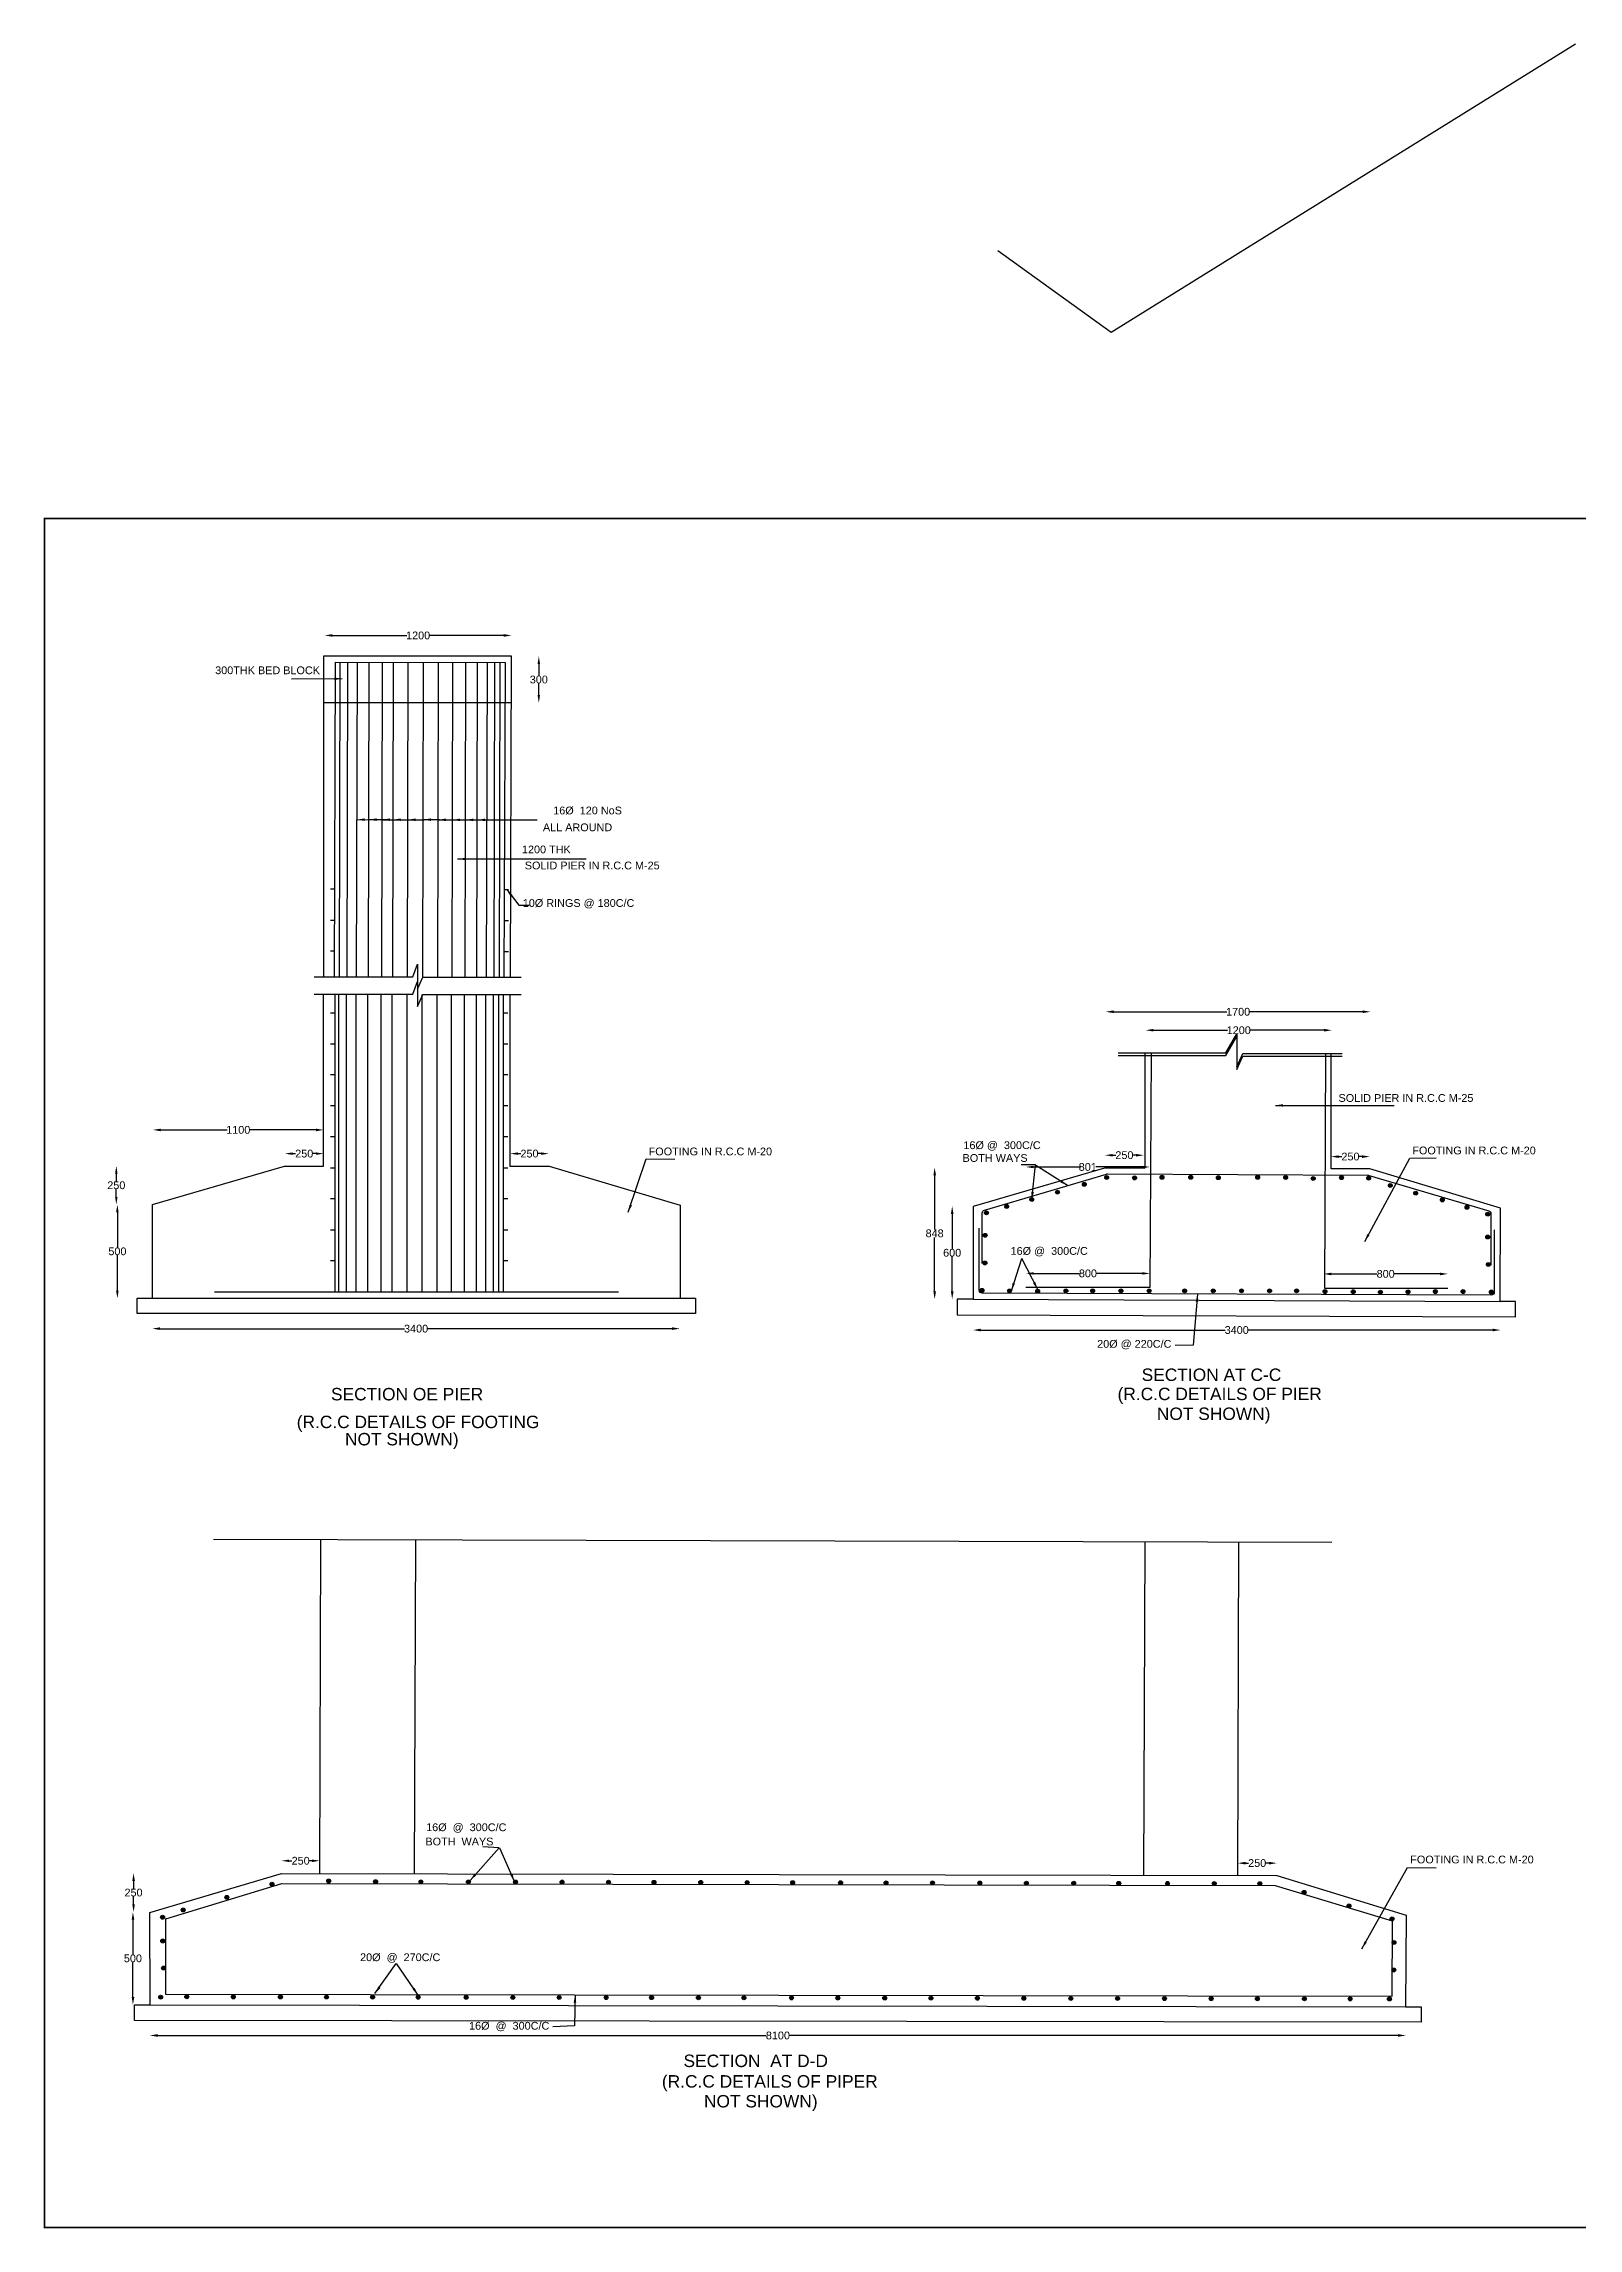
# Model space of a CAD drawing. Header units: inches. Extents: x 6803 to 22611, y -118036 to -103958.
# Drawn here: x 6803 to 16694, y -118036 to -103958 of the extents above; entities that cross this region are included whole.
import ezdxf

# ---------------------------------------------------------------- set-up
doc = ezdxf.new("R2010")
doc.units = ezdxf.units.IN
doc.header["$MEASUREMENT"] = 0
doc.styles.get("Standard").update_dxf_attribs({"font": 'arial.ttf'})
doc.dimstyles.new('ST100', dxfattribs={"dimtxt": 50, "dimasz": 50, "dimexe": 0, "dimexo": 300, "dimgap": 0.09, "dimtad": 0, "dimtih": 1, "dimtoh": 1, "dimdec": 0, "dimzin": 0, "dimdsep": 46, "dimtxsty": 'Standard', "dimcen": 0, "dimse1": 1, "dimse2": 1, "dimadec": 0, "dimazin": 0, "dimtfac": 1, "dimtdec": 0, "dimtofl": 0, "dimtmove": 0, "dimatfit": 3, "dimfxl": 2000, "dimtolj": 1, "dimtzin": 0, "dimarcsym": 0})

# ---------------------------------------------------------------- blocks, each defined once
blk = doc.blocks.new('*D7')
at = {"color": 0, "lineweight": -2, "transparency": 16777216}
for p, q in [((7553, -112239), (9129, -112239)), ((10853, -112239), (9278, -112239))]:
    blk.add_line(p, q, dxfattribs=at)
at = {"color": 0, "transparency": 16777216}
for points in [[(7553, -112230), (7553, -112247), (7503, -112239)], [(10853, -112230), (10853, -112247), (10903, -112239)]]:
    blk.add_solid(points, dxfattribs=at)
at = {"layer": 'Defpoints', "color": 0, "transparency": 16777216}
for p in [(7503, -112237), (10903, -112237), (10903, -112239)]:
    blk.add_point(p, dxfattribs=at)
at = {"color": 0, "transparency": 16777216, "insert": (9203, -112239), "char_height": 50, "attachment_point": 5}
blk.add_mtext('\\A1;3400', dxfattribs=at)
blk = doc.blocks.new('*D8')
at = {"color": 0, "lineweight": -2, "transparency": 16777216}
for p, q in [((8664, -107772), (9144, -107772)), ((9768, -107772), (9288, -107772))]:
    blk.add_line(p, q, dxfattribs=at)
at = {"color": 0, "transparency": 16777216}
for points in [[(8664, -107763), (8664, -107780), (8614, -107772)], [(9768, -107763), (9768, -107780), (9818, -107772)]]:
    blk.add_solid(points, dxfattribs=at)
at = {"layer": 'Defpoints', "color": 0, "transparency": 16777216}
for p in [(8614, -107768), (9818, -107768), (9818, -107772)]:
    blk.add_point(p, dxfattribs=at)
at = {"color": 0, "transparency": 16777216, "insert": (9216, -107772), "char_height": 50, "attachment_point": 5}
blk.add_mtext('\\A1;1200', dxfattribs=at)
blk = doc.blocks.new('*D9')
at = {"color": 0, "lineweight": -2, "transparency": 16777216}
for p, q in [((9994, -107956), (9994, -108031)), ((9994, -108156), (9994, -108082))]:
    blk.add_line(p, q, dxfattribs=at)
at = {"color": 0, "transparency": 16777216}
for points in [[(9986, -107956), (10002, -107956), (9994, -107906)], [(9986, -108156), (10002, -108156), (9994, -108206)]]:
    blk.add_solid(points, dxfattribs=at)
at = {"layer": 'Defpoints', "color": 0, "transparency": 16777216}
for p in [(9992, -107906), (9994, -107906), (9992, -108206)]:
    blk.add_point(p, dxfattribs=at)
at = {"color": 0, "transparency": 16777216, "insert": (9994, -108056), "char_height": 50, "attachment_point": 5}
blk.add_mtext('\\A1;300', dxfattribs=at)
blk = doc.blocks.new('*D10')
at = {"color": 0, "lineweight": -2, "transparency": 16777216}
for p, q in [((7557, -110958), (7985, -110958)), ((8557, -110958), (8129, -110958))]:
    blk.add_line(p, q, dxfattribs=at)
at = {"color": 0, "transparency": 16777216}
for points in [[(7557, -110950), (7557, -110967), (7507, -110958)], [(8557, -110950), (8557, -110967), (8607, -110958)]]:
    blk.add_solid(points, dxfattribs=at)
at = {"layer": 'Defpoints', "color": 0, "transparency": 16777216}
for p in [(7507, -110958), (7507, -110958), (8607, -110958)]:
    blk.add_point(p, dxfattribs=at)
at = {"color": 0, "transparency": 16777216, "insert": (8057, -110958), "char_height": 50, "attachment_point": 5}
blk.add_mtext('\\A1;1100', dxfattribs=at)
blk = doc.blocks.new('*D11')
at = {"color": 0, "lineweight": -2, "transparency": 16777216}
for p, q in [((8407, -111111), (8426, -111111)), ((8557, -111111), (8537, -111111))]:
    blk.add_line(p, q, dxfattribs=at)
at = {"color": 0, "transparency": 16777216}
for points in [[(8407, -111103), (8407, -111119), (8357, -111111)], [(8557, -111103), (8557, -111119), (8607, -111111)]]:
    blk.add_solid(points, dxfattribs=at)
at = {"layer": 'Defpoints', "color": 0, "transparency": 16777216}
for p in [(8357, -111111), (8357, -111111), (8607, -111111)]:
    blk.add_point(p, dxfattribs=at)
at = {"color": 0, "transparency": 16777216, "insert": (8482, -111111), "char_height": 50, "attachment_point": 5}
blk.add_mtext('\\A1;250', dxfattribs=at)
blk = doc.blocks.new('*D12')
at = {"color": 0, "lineweight": -2, "transparency": 16777216}
for p, q in [((7271, -111240), (7271, -111289)), ((7271, -111390), (7271, -111341))]:
    blk.add_line(p, q, dxfattribs=at)
at = {"color": 0, "transparency": 16777216}
for points in [[(7263, -111240), (7279, -111240), (7271, -111190)], [(7263, -111390), (7279, -111390), (7271, -111440)]]:
    blk.add_solid(points, dxfattribs=at)
at = {"layer": 'Defpoints', "color": 0, "transparency": 16777216}
for p in [(7272, -111190), (7271, -111440), (7272, -111440)]:
    blk.add_point(p, dxfattribs=at)
at = {"color": 0, "transparency": 16777216, "insert": (7271, -111315), "char_height": 50, "attachment_point": 5}
blk.add_mtext('\\A1;250', dxfattribs=at)
blk = doc.blocks.new('*D13')
at = {"color": 0, "lineweight": -2, "transparency": 16777216}
for p, q in [((7278, -111490), (7278, -111716)), ((7278, -111993), (7278, -111767))]:
    blk.add_line(p, q, dxfattribs=at)
at = {"color": 0, "transparency": 16777216}
for points in [[(7269, -111490), (7286, -111490), (7278, -111440)], [(7269, -111993), (7286, -111993), (7278, -112043)]]:
    blk.add_solid(points, dxfattribs=at)
at = {"layer": 'Defpoints', "color": 0, "transparency": 16777216}
for p in [(7272, -111440), (7272, -112043), (7278, -112043)]:
    blk.add_point(p, dxfattribs=at)
at = {"color": 0, "transparency": 16777216, "insert": (7278, -111741), "char_height": 50, "attachment_point": 5}
blk.add_mtext('\\A1;500', dxfattribs=at)
blk = doc.blocks.new('*D14')
at = {"color": 0, "lineweight": -2, "transparency": 16777216}
for p, q in [((9859, -111111), (9879, -111111)), ((10009, -111111), (9990, -111111))]:
    blk.add_line(p, q, dxfattribs=at)
at = {"color": 0, "transparency": 16777216}
for points in [[(9859, -111103), (9859, -111119), (9809, -111111)], [(10009, -111103), (10009, -111119), (10059, -111111)]]:
    blk.add_solid(points, dxfattribs=at)
at = {"layer": 'Defpoints', "color": 0, "transparency": 16777216}
for p in [(9809, -111111), (9809, -111111), (10059, -111111)]:
    blk.add_point(p, dxfattribs=at)
at = {"color": 0, "transparency": 16777216, "insert": (9934, -111111), "char_height": 50, "attachment_point": 5}
blk.add_mtext('\\A1;250', dxfattribs=at)
blk = doc.blocks.new('*D15')
at = {"color": 0, "lineweight": -2, "transparency": 16777216}
for p, q in [((13698, -110197), (14429, -110197)), ((15304, -110197), (14573, -110197))]:
    blk.add_line(p, q, dxfattribs=at)
at = {"color": 0, "transparency": 16777216}
for points in [[(13698, -110188), (13698, -110205), (13648, -110197)], [(15304, -110188), (15304, -110205), (15354, -110197)]]:
    blk.add_solid(points, dxfattribs=at)
at = {"layer": 'Defpoints', "color": 0, "transparency": 16777216}
for p in [(13648, -110190), (15354, -110190), (15354, -110197)]:
    blk.add_point(p, dxfattribs=at)
at = {"color": 0, "transparency": 16777216, "insert": (14501, -110197), "char_height": 50, "attachment_point": 5}
blk.add_mtext('\\A1;1700', dxfattribs=at)
blk = doc.blocks.new('*D16')
at = {"color": 0, "lineweight": -2, "transparency": 16777216}
for p, q in [((13955, -110316), (14433, -110316)), ((15055, -110316), (14577, -110316))]:
    blk.add_line(p, q, dxfattribs=at)
at = {"color": 0, "transparency": 16777216}
for points in [[(13955, -110307), (13955, -110324), (13905, -110316)], [(15055, -110307), (15055, -110324), (15105, -110316)]]:
    blk.add_solid(points, dxfattribs=at)
at = {"layer": 'Defpoints', "color": 0, "transparency": 16777216}
for p in [(13905, -110316), (13905, -110318), (15105, -110318)]:
    blk.add_point(p, dxfattribs=at)
at = {"color": 0, "transparency": 16777216, "insert": (14505, -110316), "char_height": 50, "attachment_point": 5}
blk.add_mtext('\\A1;1200', dxfattribs=at)
blk = doc.blocks.new('*D17')
at = {"color": 0, "lineweight": -2, "transparency": 16777216}
for p, q in [((13693, -111121), (13713, -111121)), ((13843, -111121), (13824, -111121))]:
    blk.add_line(p, q, dxfattribs=at)
at = {"color": 0, "transparency": 16777216}
for points in [[(13693, -111113), (13693, -111130), (13643, -111121)], [(13843, -111113), (13843, -111130), (13893, -111121)]]:
    blk.add_solid(points, dxfattribs=at)
at = {"layer": 'Defpoints', "color": 0, "transparency": 16777216}
for p in [(13643, -111121), (13643, -111205), (13893, -111205)]:
    blk.add_point(p, dxfattribs=at)
at = {"color": 0, "transparency": 16777216, "insert": (13768, -111121), "char_height": 50, "attachment_point": 5}
blk.add_mtext('\\A1;250', dxfattribs=at)
blk = doc.blocks.new('*D18')
at = {"color": 0, "lineweight": -2, "transparency": 16777216}
for p, q in [((15150, -111130), (15169, -111130)), ((15300, -111130), (15281, -111130))]:
    blk.add_line(p, q, dxfattribs=at)
at = {"color": 0, "transparency": 16777216}
for points in [[(15150, -111122), (15150, -111139), (15100, -111130)], [(15300, -111122), (15300, -111139), (15350, -111130)]]:
    blk.add_solid(points, dxfattribs=at)
at = {"layer": 'Defpoints', "color": 0, "transparency": 16777216}
for p in [(15100, -111209), (15350, -111130), (15350, -111209)]:
    blk.add_point(p, dxfattribs=at)
at = {"color": 0, "transparency": 16777216, "insert": (15225, -111130), "char_height": 50, "attachment_point": 5}
blk.add_mtext('\\A1;250', dxfattribs=at)
blk = doc.blocks.new('*D19')
at = {"color": 0, "lineweight": -2, "transparency": 16777216}
for p, q in [((12545, -111251), (12545, -111600)), ((12545, -111999), (12545, -111651))]:
    blk.add_line(p, q, dxfattribs=at)
at = {"color": 0, "transparency": 16777216}
for points in [[(12537, -111251), (12554, -111251), (12545, -111201)], [(12537, -111999), (12554, -111999), (12545, -112049)]]:
    blk.add_solid(points, dxfattribs=at)
at = {"layer": 'Defpoints', "color": 0, "transparency": 16777216}
for p in [(12545, -111201), (12545, -112049), (12545, -112049)]:
    blk.add_point(p, dxfattribs=at)
at = {"color": 0, "transparency": 16777216, "insert": (12545, -111625), "char_height": 50, "attachment_point": 5}
blk.add_mtext('\\A1;848', dxfattribs=at)
blk = doc.blocks.new('*D20')
at = {"color": 0, "lineweight": -2, "transparency": 16777216}
for p, q in [((12658, -111500), (12658, -111724)), ((12658, -111999), (12658, -111775))]:
    blk.add_line(p, q, dxfattribs=at)
at = {"color": 0, "transparency": 16777216}
for points in [[(12650, -111500), (12667, -111500), (12658, -111450)], [(12650, -111999), (12667, -111999), (12658, -112049)]]:
    blk.add_solid(points, dxfattribs=at)
at = {"layer": 'Defpoints', "color": 0, "transparency": 16777216}
for p in [(12659, -111450), (12658, -112049), (12659, -112049)]:
    blk.add_point(p, dxfattribs=at)
at = {"color": 0, "transparency": 16777216, "insert": (12658, -111750), "char_height": 50, "attachment_point": 5}
blk.add_mtext('\\A1;600', dxfattribs=at)
blk = doc.blocks.new('*D21')
at = {"color": 0, "lineweight": -2, "transparency": 16777216}
for p, q in [((13182, -111197), (13482, -111197)), ((13883, -111197), (13583, -111197))]:
    blk.add_line(p, q, dxfattribs=at)
at = {"color": 0, "transparency": 16777216}
for points in [[(13182, -111189), (13182, -111205), (13132, -111197)], [(13883, -111189), (13883, -111205), (13933, -111197)]]:
    blk.add_solid(points, dxfattribs=at)
at = {"layer": 'Defpoints', "color": 0, "transparency": 16777216}
for p in [(13933, -111197), (13132, -111974), (13933, -111974)]:
    blk.add_point(p, dxfattribs=at)
at = {"color": 0, "transparency": 16777216, "insert": (13532, -111197), "char_height": 50, "attachment_point": 5}
blk.add_mtext('\\A1;801', dxfattribs=at)
blk = doc.blocks.new('*D22')
at = {"color": 0, "lineweight": -2, "transparency": 16777216}
for p, q in [((13183, -111883), (13478, -111883)), ((13884, -111883), (13589, -111883))]:
    blk.add_line(p, q, dxfattribs=at)
at = {"color": 0, "transparency": 16777216}
for points in [[(13183, -111875), (13183, -111891), (13133, -111883)], [(13884, -111875), (13884, -111891), (13934, -111883)]]:
    blk.add_solid(points, dxfattribs=at)
at = {"layer": 'Defpoints', "color": 0, "transparency": 16777216}
for p in [(13133, -111883), (13934, -111883), (13934, -111883)]:
    blk.add_point(p, dxfattribs=at)
at = {"color": 0, "transparency": 16777216, "insert": (13533, -111883), "char_height": 50, "attachment_point": 5}
blk.add_mtext('\\A1;800', dxfattribs=at)
blk = doc.blocks.new('*D23')
at = {"color": 0, "lineweight": -2, "transparency": 16777216}
for p, q in [((15102, -111886), (15396, -111886)), ((15802, -111886), (15507, -111886))]:
    blk.add_line(p, q, dxfattribs=at)
at = {"color": 0, "transparency": 16777216}
for points in [[(15102, -111878), (15102, -111895), (15052, -111886)], [(15802, -111878), (15802, -111895), (15852, -111886)]]:
    blk.add_solid(points, dxfattribs=at)
at = {"layer": 'Defpoints', "color": 0, "transparency": 16777216}
for p in [(15052, -111886), (15052, -111890), (15852, -111890)]:
    blk.add_point(p, dxfattribs=at)
at = {"color": 0, "transparency": 16777216, "insert": (15452, -111886), "char_height": 50, "attachment_point": 5}
blk.add_mtext('\\A1;800', dxfattribs=at)
blk = doc.blocks.new('*D24')
at = {"color": 0, "lineweight": -2, "transparency": 16777216}
for p, q in [((12842, -112248), (14417, -112248)), ((16142, -112248), (14567, -112248))]:
    blk.add_line(p, q, dxfattribs=at)
at = {"color": 0, "transparency": 16777216}
for points in [[(12842, -112239), (12842, -112256), (12792, -112248)], [(16142, -112239), (16142, -112256), (16192, -112248)]]:
    blk.add_solid(points, dxfattribs=at)
at = {"layer": 'Defpoints', "color": 0, "transparency": 16777216}
for p in [(12792, -112247), (16192, -112247), (16192, -112248)]:
    blk.add_point(p, dxfattribs=at)
at = {"color": 0, "transparency": 16777216, "insert": (14492, -112248), "char_height": 50, "attachment_point": 5}
blk.add_mtext('\\A1;3400', dxfattribs=at)
blk = doc.blocks.new('*D30')
at = {"color": 0, "lineweight": -2, "transparency": 16777216}
for p, q in [((7382, -115798), (7382, -115847)), ((7382, -115948), (7382, -115898))]:
    blk.add_line(p, q, dxfattribs=at)
at = {"color": 0, "transparency": 16777216}
for points in [[(7374, -115798), (7391, -115798), (7382, -115748)], [(7374, -115948), (7391, -115948), (7382, -115998)]]:
    blk.add_solid(points, dxfattribs=at)
at = {"layer": 'Defpoints', "color": 0, "transparency": 16777216}
for p in [(7385, -115748), (7382, -115998), (7385, -115998)]:
    blk.add_point(p, dxfattribs=at)
at = {"color": 0, "transparency": 16777216, "insert": (7382, -115873), "char_height": 50, "attachment_point": 5}
blk.add_mtext('\\A1;250', dxfattribs=at)
blk = doc.blocks.new('*D31')
at = {"color": 0, "lineweight": -2, "transparency": 16777216}
for p, q in [((7378, -116048), (7378, -116271)), ((7378, -116546), (7378, -116323))]:
    blk.add_line(p, q, dxfattribs=at)
at = {"color": 0, "transparency": 16777216}
for points in [[(7370, -116048), (7387, -116048), (7378, -115998)], [(7370, -116546), (7387, -116546), (7378, -116596)]]:
    blk.add_solid(points, dxfattribs=at)
at = {"layer": 'Defpoints', "color": 0, "transparency": 16777216}
for p in [(7385, -115998), (7378, -116596), (7389, -116596)]:
    blk.add_point(p, dxfattribs=at)
at = {"color": 0, "transparency": 16777216, "insert": (7378, -116297), "char_height": 50, "attachment_point": 5}
blk.add_mtext('\\A1;500', dxfattribs=at)
blk = doc.blocks.new('*D32')
at = {"color": 0, "lineweight": -2, "transparency": 16777216}
for p, q in [((8385, -115668), (8403, -115668)), ((8533, -115668), (8515, -115668))]:
    blk.add_line(p, q, dxfattribs=at)
at = {"color": 0, "transparency": 16777216}
for points in [[(8385, -115660), (8385, -115676), (8335, -115668)], [(8533, -115660), (8533, -115676), (8583, -115668)]]:
    blk.add_solid(points, dxfattribs=at)
at = {"layer": 'Defpoints', "color": 0, "transparency": 16777216}
for p in [(8583, -115668), (8335, -115750), (8583, -115751)]:
    blk.add_point(p, dxfattribs=at)
at = {"color": 0, "transparency": 16777216, "insert": (8459, -115668), "char_height": 50, "attachment_point": 5}
blk.add_mtext('\\A1;250', dxfattribs=at)
blk = doc.blocks.new('*D33')
at = {"color": 0, "lineweight": -2, "transparency": 16777216}
for p, q in [((7537, -116794), (11460, -116794)), ((15532, -116794), (11609, -116794))]:
    blk.add_line(p, q, dxfattribs=at)
at = {"color": 0, "transparency": 16777216}
for points in [[(7537, -116785), (7537, -116802), (7487, -116794)], [(15532, -116785), (15532, -116802), (15582, -116794)]]:
    blk.add_solid(points, dxfattribs=at)
at = {"layer": 'Defpoints', "color": 0, "transparency": 16777216}
for p in [(7487, -116780), (15582, -116780), (15582, -116794)]:
    blk.add_point(p, dxfattribs=at)
at = {"color": 0, "transparency": 16777216, "insert": (11535, -116794), "char_height": 50, "attachment_point": 5}
blk.add_mtext('\\A1;8100', dxfattribs=at)
blk = doc.blocks.new('*D34')
at = {"color": 0, "lineweight": -2, "transparency": 16777216}
for p, q in [((14549, -115683), (14569, -115683)), ((14700, -115683), (14680, -115683))]:
    blk.add_line(p, q, dxfattribs=at)
at = {"color": 0, "transparency": 16777216}
for points in [[(14549, -115675), (14549, -115692), (14499, -115683)], [(14700, -115675), (14700, -115692), (14750, -115683)]]:
    blk.add_solid(points, dxfattribs=at)
at = {"layer": 'Defpoints', "color": 0, "transparency": 16777216}
for p in [(14750, -115683), (14499, -115763), (14750, -115764)]:
    blk.add_point(p, dxfattribs=at)
at = {"color": 0, "transparency": 16777216, "insert": (14624, -115683), "char_height": 50, "attachment_point": 5}
blk.add_mtext('\\A1;250', dxfattribs=at)

msp = doc.modelspace()

# ---------------------------------------------------------------- hatches: boundary and pattern name
h = msp.add_hatch(color=256)
edge = h.paths.add_edge_path()
edge.add_arc((13336.8, -111359.5), 12.5, 0, 360)
h = msp.add_hatch(color=256)
edge = h.paths.add_edge_path()
edge.add_arc((13509.6, -111308.7), 12.5, 0, 360)
h = msp.add_hatch(color=256)
edge = h.paths.add_edge_path()
edge.add_arc((13653.7, -111265), 12.5, 0, 360)
h = msp.add_hatch(color=256)
edge = h.paths.add_edge_path()
edge.add_arc((13833.8, -111267.4), 12.5, 0, 360)
h = msp.add_hatch(color=256)
edge = h.paths.add_edge_path()
edge.add_arc((14010.3, -111263.8), 12.5, 0, 360)
h = msp.add_hatch(color=256)
edge = h.paths.add_edge_path()
edge.add_arc((14195.6, -111263.7), 12.5, 0, 360)
h = msp.add_hatch(color=256)
edge = h.paths.add_edge_path()
edge.add_arc((14373.3, -111266.2), 12.5, 0, 360)
h = msp.add_hatch(color=256)
edge = h.paths.add_edge_path()
edge.add_arc((14627.1, -111263.7), 12.5, 0, 360)
h = msp.add_hatch(color=256)
edge = h.paths.add_edge_path()
edge.add_arc((14807.4, -111264.9), 12.5, 0, 360)
h = msp.add_hatch(color=256)
edge = h.paths.add_edge_path()
edge.add_arc((14985.1, -111271), 12.5, 0, 360)
h = msp.add_hatch(color=256)
edge = h.paths.add_edge_path()
edge.add_arc((15167.6, -111266.1), 12.5, 0, 360)
h = msp.add_hatch(color=256)
edge = h.paths.add_edge_path()
edge.add_arc((15342.4, -111268.7), 12.5, 0, 360)
h = msp.add_hatch(color=256)
edge = h.paths.add_edge_path()
edge.add_arc((15481.7, -111316.4), 12.5, 0, 360)
h = msp.add_hatch(color=256)
edge = h.paths.add_edge_path()
edge.add_arc((15645.4, -111365.5), 12.5, 0, 360)
h = msp.add_hatch(color=256)
edge = h.paths.add_edge_path()
edge.add_arc((12878.7, -111492.3), 12.5, 0, 360)
h = msp.add_hatch(color=256)
edge = h.paths.add_edge_path()
edge.add_arc((13009.2, -111451.2), 12.5, 0, 360)
h = msp.add_hatch(color=256)
edge = h.paths.add_edge_path()
edge.add_arc((13171.2, -111406.6), 12.5, 0, 360)
h = msp.add_hatch(color=256)
edge = h.paths.add_edge_path()
edge.add_arc((15817.4, -111409.1), 12.5, 0, 360)
h = msp.add_hatch(color=256)
edge = h.paths.add_edge_path()
edge.add_arc((15975.8, -111456.9), 12.5, 0, 360)
h = msp.add_hatch(color=256)
edge = h.paths.add_edge_path()
edge.add_arc((16109.6, -111501.2), 12.5, 0, 360)
h = msp.add_hatch(color=256)
edge = h.paths.add_edge_path()
edge.add_arc((12870.3, -111637.2), 12.5, 0, 360)
h = msp.add_hatch(color=256)
edge = h.paths.add_edge_path()
edge.add_arc((16109.6, -111648.5), 12.5, 0, 360)
h = msp.add_hatch(color=256)
edge = h.paths.add_edge_path()
edge.add_arc((12869.2, -111815.4), 12.5, 0, 360)
h = msp.add_hatch(color=256)
edge = h.paths.add_edge_path()
edge.add_arc((16113.7, -111825.7), 12.5, 0, 360)
h = msp.add_hatch(color=256)
edge = h.paths.add_edge_path()
edge.add_arc((12850.3, -111992.3), 12.5, 0, 360)
h = msp.add_hatch(color=256)
edge = h.paths.add_edge_path()
edge.add_arc((13027.4, -111995), 12.5, 0, 360)
h = msp.add_hatch(color=256)
edge = h.paths.add_edge_path()
edge.add_arc((13209.3, -111998.4), 12.5, 0, 360)
h = msp.add_hatch(color=256)
edge = h.paths.add_edge_path()
edge.add_arc((13391.1, -111995), 12.5, 0, 360)
h = msp.add_hatch(color=256)
edge = h.paths.add_edge_path()
edge.add_arc((13563.4, -111995), 12.5, 0, 360)
h = msp.add_hatch(color=256)
edge = h.paths.add_edge_path()
edge.add_arc((13745.7, -111995), 12.5, 0, 360)
h = msp.add_hatch(color=256)
edge = h.paths.add_edge_path()
edge.add_arc((13927.9, -111995), 12.5, 0, 360)
h = msp.add_hatch(color=256)
edge = h.paths.add_edge_path()
edge.add_arc((14156.3, -111995), 12.5, 0, 360)
h = msp.add_hatch(color=256)
edge = h.paths.add_edge_path()
edge.add_arc((14340.7, -111995), 12.5, 0, 360)
h = msp.add_hatch(color=256)
edge = h.paths.add_edge_path()
edge.add_arc((14523, -111995), 12.5, 0, 360)
h = msp.add_hatch(color=256)
edge = h.paths.add_edge_path()
edge.add_arc((14703.7, -111995), 12.5, 0, 360)
h = msp.add_hatch(color=256)
edge = h.paths.add_edge_path()
edge.add_arc((14877.9, -111995), 12.5, 0, 360)
h = msp.add_hatch(color=256)
edge = h.paths.add_edge_path()
edge.add_arc((15061.2, -111999.8), 12.5, 0, 360)
h = msp.add_hatch(color=256)
edge = h.paths.add_edge_path()
edge.add_arc((15243, -112000.9), 12.5, 0, 360)
h = msp.add_hatch(color=256)
edge = h.paths.add_edge_path()
edge.add_arc((15418.3, -112004.2), 12.5, 0, 360)
h = msp.add_hatch(color=256)
edge = h.paths.add_edge_path()
edge.add_arc((15595.8, -112002), 12.5, 0, 360)
h = msp.add_hatch(color=256)
edge = h.paths.add_edge_path()
edge.add_arc((15772.1, -111999.8), 12.5, 0, 360)
h = msp.add_hatch(color=256)
edge = h.paths.add_edge_path()
edge.add_arc((15950.7, -111999.8), 12.5, 0, 360)
h = msp.add_hatch(color=256)
edge = h.paths.add_edge_path()
edge.add_arc((16132.8, -112003.1), 12.5, 0, 360)
h = msp.add_hatch(color=256)
edge = h.paths.add_edge_path()
edge.add_arc((8274.3, -115818.7), 12.5, 0, 360)
h = msp.add_hatch(color=256)
edge = h.paths.add_edge_path()
edge.add_arc((8639.6, -115798), 12.5, 0, 360)
h = msp.add_hatch(color=256)
edge = h.paths.add_edge_path()
edge.add_arc((8941.9, -115802.7), 12.5, 0, 360)
h = msp.add_hatch(color=256)
edge = h.paths.add_edge_path()
edge.add_arc((9233.7, -115803.4), 12.5, 0, 360)
h = msp.add_hatch(color=256)
edge = h.paths.add_edge_path()
edge.add_arc((9540.5, -115804), 12.5, 0, 360)
h = msp.add_hatch(color=256)
edge = h.paths.add_edge_path()
edge.add_arc((9843.5, -115804.7), 12.5, 0, 360)
h = msp.add_hatch(color=256)
edge = h.paths.add_edge_path()
edge.add_arc((10143.8, -115805.4), 12.5, 0, 360)
h = msp.add_hatch(color=256)
edge = h.paths.add_edge_path()
edge.add_arc((10443, -115806), 12.5, 0, 360)
h = msp.add_hatch(color=256)
edge = h.paths.add_edge_path()
edge.add_arc((10736.6, -115806.7), 12.5, 0, 360)
h = msp.add_hatch(color=256)
edge = h.paths.add_edge_path()
edge.add_arc((11037.8, -115807.4), 12.5, 0, 360)
h = msp.add_hatch(color=256)
edge = h.paths.add_edge_path()
edge.add_arc((11337.1, -115808), 12.5, 0, 360)
h = msp.add_hatch(color=256)
edge = h.paths.add_edge_path()
edge.add_arc((11630, -115808.7), 12.5, 0, 360)
h = msp.add_hatch(color=256)
edge = h.paths.add_edge_path()
edge.add_arc((11938.7, -115809.3), 12.5, 0, 360)
h = msp.add_hatch(color=256)
edge = h.paths.add_edge_path()
edge.add_arc((12232.3, -115810), 12.5, 0, 360)
h = msp.add_hatch(color=256)
edge = h.paths.add_edge_path()
edge.add_arc((12531.6, -115810.7), 12.5, 0, 360)
h = msp.add_hatch(color=256)
edge = h.paths.add_edge_path()
edge.add_arc((12836.5, -115811.3), 12.5, 0, 360)
h = msp.add_hatch(color=256)
edge = h.paths.add_edge_path()
edge.add_arc((13136.7, -115812), 12.5, 0, 360)
h = msp.add_hatch(color=256)
edge = h.paths.add_edge_path()
edge.add_arc((13441.7, -115812.7), 12.5, 0, 360)
h = msp.add_hatch(color=256)
edge = h.paths.add_edge_path()
edge.add_arc((13731.6, -115813.3), 12.5, 0, 360)
h = msp.add_hatch(color=256)
edge = h.paths.add_edge_path()
edge.add_arc((14045.9, -115814), 12.5, 0, 360)
h = msp.add_hatch(color=256)
edge = h.paths.add_edge_path()
edge.add_arc((14347.1, -115814.7), 12.5, 0, 360)
h = msp.add_hatch(color=256)
edge = h.paths.add_edge_path()
edge.add_arc((14640.9, -115815.3), 12.5, 0, 360)
h = msp.add_hatch(color=256)
edge = h.paths.add_edge_path()
edge.add_arc((14926.4, -115871.5), 12.5, 0, 360)
h = msp.add_hatch(color=256)
edge = h.paths.add_edge_path()
edge.add_arc((7701.6, -115985.2), 12.5, 0, 360)
h = msp.add_hatch(color=256)
edge = h.paths.add_edge_path()
edge.add_arc((7983.5, -115903.7), 12.5, 0, 360)
h = msp.add_hatch(color=256)
edge = h.paths.add_edge_path()
edge.add_arc((15216, -115958.9), 12.5, 0, 360)
h = msp.add_hatch(color=256)
edge = h.paths.add_edge_path()
edge.add_arc((7569.3, -116031.9), 12.5, 0, 360)
h = msp.add_hatch(color=256)
edge = h.paths.add_edge_path()
edge.add_arc((15493.2, -116042.4), 12.5, 0, 360)
h = msp.add_hatch(color=256)
edge = h.paths.add_edge_path()
edge.add_arc((7570.1, -116185.1), 12.5, 0, 360)
h = msp.add_hatch(color=256)
edge = h.paths.add_edge_path()
edge.add_arc((15505.8, -116194.7), 12.5, 0, 360)
h = msp.add_hatch(color=256)
edge = h.paths.add_edge_path()
edge.add_arc((7575.2, -116359.5), 12.5, 0, 360)
h = msp.add_hatch(color=256)
edge = h.paths.add_edge_path()
edge.add_arc((15504.9, -116371.5), 12.5, 0, 360)
h = msp.add_hatch(color=256)
edge = h.paths.add_edge_path()
edge.add_arc((7556.6, -116547.1), 12.5, 0, 360)
h = msp.add_hatch(color=256)
edge = h.paths.add_edge_path()
edge.add_arc((7725, -116544.6), 12.5, 0, 360)
h = msp.add_hatch(color=256)
edge = h.paths.add_edge_path()
edge.add_arc((8025.3, -116545.2), 12.5, 0, 360)
h = msp.add_hatch(color=256)
edge = h.paths.add_edge_path()
edge.add_arc((8328.5, -116545.7), 12.5, 0, 360)
h = msp.add_hatch(color=256)
edge = h.paths.add_edge_path()
edge.add_arc((8625.9, -116546.2), 12.5, 0, 360)
h = msp.add_hatch(color=256)
edge = h.paths.add_edge_path()
edge.add_arc((8922.7, -116546.8), 12.5, 0, 360)
h = msp.add_hatch(color=256)
edge = h.paths.add_edge_path()
edge.add_arc((9216.5, -116547.3), 12.5, 0, 360)
h = msp.add_hatch(color=256)
edge = h.paths.add_edge_path()
edge.add_arc((9525.5, -116547.9), 12.5, 0, 360)
h = msp.add_hatch(color=256)
edge = h.paths.add_edge_path()
edge.add_arc((9826.8, -116548.4), 12.5, 0, 360)
h = msp.add_hatch(color=256)
edge = h.paths.add_edge_path()
edge.add_arc((10125.4, -116548.9), 12.5, 0, 360)
h = msp.add_hatch(color=256)
edge = h.paths.add_edge_path()
edge.add_arc((10427.9, -116549.5), 12.5, 0, 360)
h = msp.add_hatch(color=256)
edge = h.paths.add_edge_path()
edge.add_arc((10720.7, -116550), 12.5, 0, 360)
h = msp.add_hatch(color=256)
edge = h.paths.add_edge_path()
edge.add_arc((11022.7, -116550.6), 12.5, 0, 360)
h = msp.add_hatch(color=256)
edge = h.paths.add_edge_path()
edge.add_arc((11315.9, -116551.1), 12.5, 0, 360)
h = msp.add_hatch(color=256)
edge = h.paths.add_edge_path()
edge.add_arc((11622.5, -116551.6), 12.5, 0, 360)
h = msp.add_hatch(color=256)
edge = h.paths.add_edge_path()
edge.add_arc((11921.4, -116552.2), 12.5, 0, 360)
h = msp.add_hatch(color=256)
edge = h.paths.add_edge_path()
edge.add_arc((12223.4, -116552.7), 12.5, 0, 360)
h = msp.add_hatch(color=256)
edge = h.paths.add_edge_path()
edge.add_arc((12521.1, -116553.3), 12.5, 0, 360)
h = msp.add_hatch(color=256)
edge = h.paths.add_edge_path()
edge.add_arc((12820.8, -116553.8), 12.5, 0, 360)
h = msp.add_hatch(color=256)
edge = h.paths.add_edge_path()
edge.add_arc((13120, -116554.3), 12.5, 0, 360)
h = msp.add_hatch(color=256)
edge = h.paths.add_edge_path()
edge.add_arc((13423.1, -116554.9), 12.5, 0, 360)
h = msp.add_hatch(color=256)
edge = h.paths.add_edge_path()
edge.add_arc((13724, -116555.4), 12.5, 0, 360)
h = msp.add_hatch(color=256)
edge = h.paths.add_edge_path()
edge.add_arc((14026.4, -116556), 12.5, 0, 360)
h = msp.add_hatch(color=256)
edge = h.paths.add_edge_path()
edge.add_arc((14327.3, -116556.5), 12.5, 0, 360)
h = msp.add_hatch(color=256)
edge = h.paths.add_edge_path()
edge.add_arc((14625.2, -116557.1), 12.5, 0, 360)
h = msp.add_hatch(color=256)
edge = h.paths.add_edge_path()
edge.add_arc((14928.4, -116557.6), 12.5, 0, 360)
h = msp.add_hatch(color=256)
edge = h.paths.add_edge_path()
edge.add_arc((15223.4, -116558.1), 12.5, 0, 360)
h = msp.add_hatch(color=256)
edge = h.paths.add_edge_path()
edge.add_arc((15476.2, -116558.6), 12.5, 0, 360)

# ---------------------------------------------------------------- linework, layer by layer
for points in [[(12953, -105290.1), (13682.3, -105817.7), (16675.1, -103958.3)], [(8609.2, -109972.2), (8609.2, -107903.8), (9816.1, -107903.8), (9810.3, -109973.3)], [(8678, -109972.2), (8683.1, -107943.8), (9776.1, -107946.4), (9769.1, -109973.3)], [(8709.2, -109972.2), (8714, -107945.2)], [(8759.1, -109972.2), (8763.9, -107945.2)], [(8819.5, -109972.2), (8824.4, -107945.2)], [(8896.2, -109972.2), (8901.1, -107945.2)], [(8981.8, -109972.2), (8986.6, -107945.2)], [(9052.2, -109972.2), (9057.1, -107945.2)], [(9147, -109972.2), (9151.8, -107945.2)], [(9246.6, -109973.3), (9251.4, -107946.3)], [(9343, -109973.3), (9347.9, -107946.3)], [(9434.6, -109973.3), (9439.4, -107946.3)], [(9519.1, -109973.3), (9523.9, -107946.3)], [(9594.7, -109973.3), (9599.6, -107946.3)], [(9657.6, -109973.3), (9662.5, -107946.3)], [(9706.1, -109973.3), (9710.9, -107946.3)], [(9740.1, -109973.3), (9745, -107946.3)], [(8609.2, -108203), (9815.3, -108202.9)], [(8651.5, -109404.2), (8679.4, -109404.3)], [(9770.7, -109408), (9798.6, -109408.1)], [(8651, -109605.5), (8678.9, -109605.6)], [(9770.2, -109609.4), (9798.1, -109609.4)], [(8650.5, -109804.7), (8678.4, -109804.8)], [(9769.7, -109808.6), (9797.6, -109808.6)], [(8546.2, -109972.2), (9181.2, -109972.2), (9212.2, -109890.4), (9212.2, -110050.3), (9246.6, -109973.3), (9880.5, -109973.3)], [(9808.1, -110085.3), (9808.1, -111191.6), (10061.1, -111191.6), (10904.7, -111443.4), (10904.7, -112042.5), (11003.7, -112042.5), (11003.7, -112142.1), (7404.7, -112142.1), (7404.7, -112041.4), (7504.3, -112041.9)], [(7504.3, -112041.9), (7504.3, -111439.1), (8355.7, -111192.2), (8606.8, -111192.2), (8606.8, -110083.7)], [(8546.2, -110084.2), (9181.2, -110084.2), (9212.2, -110002.5), (9212.2, -110162.3), (9246.6, -110085.3), (9880.5, -110085.3)], [(8678.7, -110084.2), (8678.7, -112001.9)], [(8705.6, -112001.9), (8705.6, -110085.3)], [(8754.8, -112001.9), (8754.8, -110085.3)], [(8815.9, -112001.9), (8815.9, -110085.3)], [(8891.7, -112001.9), (8891.7, -110085.3)], [(8977.5, -112001.9), (8977.5, -110085.3)], [(9049.1, -112001.9), (9049.1, -110085.3)], [(9144.7, -112001.9), (9144.7, -110085.3)], [(9243, -112001.9), (9243, -110085.3)], [(9338.6, -112001.9), (9338.6, -110085.3)], [(9430.2, -112001.9), (9430.2, -110085.3)], [(9515.4, -112001.9), (9515.4, -110085.3)], [(9592.8, -112001.9), (9592.8, -110085.3)], [(9653.1, -112001.9), (9653.1, -110085.3)], [(9701.5, -112001.9), (9701.5, -110085.3)], [(9735.3, -112001.9), (9735.3, -110085.3)], [(9766.8, -112001.9), (9766.8, -110085.3)], [(8650.7, -110204.6), (8678.7, -110204.7)], [(9766.8, -110204.6), (9794.8, -110204.7)], [(13727, -110461.3), (14422.4, -110461.3), (14493.5, -110338), (14493.5, -110551.4), (14531, -110466), (15172.1, -110466)], [(13727, -110479.2), (14422.4, -110479.2), (14493.5, -110355.9), (14493.5, -110569.3), (14531, -110483.9), (15172.1, -110483.9)], [(8650.7, -110403.3), (8678.7, -110403.4)], [(9766.8, -110403.3), (9794.8, -110403.4)], [(13898.8, -110461.3), (13898.8, -111205.7), (13640.4, -111205.7), (12794.4, -111451.2), (12792.9, -112049.2), (12690.9, -112049.2), (12690.9, -112149.5), (16289.5, -112162.4), (16289.5, -112063.2), (16189.9, -112063.2), (16191.1, -111463.1), (15350, -111208.7), (15100, -111208.7), (15100, -110466)], [(13940.2, -110461.3), (13932.8, -111974.5), (13131.8, -111974.5)], [(15064.2, -110466), (15056.9, -111977.5), (15852.4, -111977.5)], [(8650.7, -110601.4), (8678.7, -110601.4)], [(9766.8, -110601.4), (9794.8, -110601.4)], [(8650.7, -110801.2), (8678.7, -110801.3)], [(9766.8, -110801.2), (9794.8, -110801.3)], [(8650.7, -111001.1), (8678.7, -111001.2)], [(9766.8, -111001.1), (9794.8, -111001.2)], [(8650.7, -111202.9), (8678.7, -111202.9)], [(9766.8, -111202.9), (9794.8, -111202.9)], [(8650.7, -111400.4), (8678.7, -111400.4)], [(9766.8, -111400.4), (9794.8, -111400.4)], [(8650.7, -111601.1), (8678.7, -111601.2)], [(9766.8, -111601.1), (9794.8, -111601.2)], [(8650.7, -111800.5), (8678.7, -111800.6)], [(9766.8, -111800.5), (9794.8, -111800.6)], [(7504.3, -112041.9), (10904.7, -112042.5)], [(7903.8, -112001.9), (10507.4, -112001.9)], [(12792.9, -112049.2), (16189.9, -112063.2)], [(7896.9, -113595.5), (15105.6, -113615.6)], [(8583.2, -115750.9), (8589.2, -113597.4)], [(9199.6, -113599.1), (9190.8, -115752.2)], [(13900.4, -113612.2), (13890.8, -115762.1)], [(14499.1, -115763.4), (14505.1, -113613.9)], [(7487.9, -116001.5), (8334.6, -115750.3), (14749.7, -115763.9), (15583.3, -116018.4), (15580.6, -116609.1), (15681, -116609.1), (15681, -116707.7), (7388.6, -116696.4), (7388.6, -116596.2), (7488.1, -116596.2), (7487.9, -116001.5)], [(7590.6, -116041.2), (8337.1, -115813.9), (14740.7, -115828.1), (15493.2, -116054.9), (15490.7, -116543.4), (7590, -116529.1), (7590.6, -116041.2)], [(7488.1, -116596.2), (15580.6, -116609.1)]]:
    msp.add_lwpolyline(points)
at = {"const_width": 10}
msp.add_lwpolyline([(6807.9, -107018.1), (22606.1, -107018.1), (22606.1, -118031.4), (6807.9, -118031.4)], close=True, dxfattribs=at)
for points in [[(12851.7, -111819.3), (12851.7, -111493.5, -0.3325039), (12866, -111474.3), (13652.6, -111242.4, -0.0730986), (13658.3, -111241.5), (15339.3, -111250.1, -0.0708816), (15344.9, -111250.9), (16116, -111479.5, -0.3321245), (16130.3, -111498.7), (16130.3, -111830.1)], [(16152.2, -111602), (16152.2, -112002.2, -0.4152439), (16132.1, -112022.2), (12851.9, -112010.7, -0.413184), (12832, -111990.7), (12832, -111592)]]:
    msp.add_lwpolyline(points, format="xyb")
for centre in [(13336.8, -111359.5), (13509.6, -111308.7), (13653.7, -111265), (13833.8, -111267.4), (14010.3, -111263.8), (14195.6, -111263.7), (14373.3, -111266.2), (14627.1, -111263.7), (14807.4, -111264.9), (14985.1, -111271), (15167.6, -111266.1), (15342.4, -111268.7), (15481.7, -111316.4), (15645.4, -111365.5), (12878.7, -111492.3), (13009.2, -111451.2), (13171.2, -111406.6), (15817.4, -111409.1), (15975.8, -111456.9), (16109.6, -111501.2), (12870.3, -111637.2), (16109.6, -111648.5), (12869.2, -111815.4), (16113.7, -111825.7), (12850.3, -111992.3), (13027.4, -111995), (13209.3, -111998.4), (13391.1, -111995), (13563.4, -111995), (13745.7, -111995), (13927.9, -111995), (14156.3, -111995), (14340.7, -111995), (14523, -111995), (14703.7, -111995), (14877.9, -111995), (15061.2, -111999.8), (15243, -112000.9), (15418.3, -112004.2), (15595.8, -112002), (15772.1, -111999.8), (15950.7, -111999.8), (16132.8, -112003.1), (8274.3, -115818.7), (8639.6, -115798), (8941.9, -115802.7), (9233.7, -115803.4), (9540.5, -115804), (9843.5, -115804.7), (10143.8, -115805.4), (10443, -115806), (10736.6, -115806.7), (11037.8, -115807.4), (11337.1, -115808), (11630, -115808.7), (11938.7, -115809.3), (12232.3, -115810), (12531.6, -115810.7), (12836.5, -115811.3), (13136.7, -115812), (13441.7, -115812.7), (13731.6, -115813.3), (14045.9, -115814), (14347.1, -115814.7), (14640.9, -115815.3), (14926.4, -115871.5), (7701.6, -115985.2), (7983.5, -115903.7), (15216, -115958.9), (7569.3, -116031.9), (15493.2, -116042.4), (7570.1, -116185.1), (15505.8, -116194.7), (7575.2, -116359.5), (15504.9, -116371.5), (7556.6, -116547.1), (7725, -116544.6), (8025.3, -116545.2), (8328.5, -116545.7), (8625.9, -116546.2), (8922.7, -116546.8), (9216.5, -116547.3), (9525.5, -116547.9), (9826.8, -116548.4), (10125.4, -116548.9), (10427.9, -116549.5), (10720.7, -116550), (11022.7, -116550.6), (11315.9, -116551.1), (11622.5, -116551.6), (11921.4, -116552.2), (12223.4, -116552.7), (12521.1, -116553.3), (12820.8, -116553.8), (13120, -116554.3), (13423.1, -116554.9), (13724, -116555.4), (14026.4, -116556), (14327.3, -116556.5), (14625.2, -116557.1), (14928.4, -116557.6), (15223.4, -116558.1), (15476.2, -116558.6)]:
    msp.add_circle(centre, 12.5)

# ---------------------------------------------------------------- texts
for s, height, p in [('  300THK BED BLOCK', 50, (7869.4, -108021.3)), ('   16Ø  120 NoS', 50, (10028.7, -108924.6)), ('    ALL AROUND', 50, (9942.9, -109033.3)), ('    1200 THK', 50, (9807.7, -109175.7)), ('     SOLID PIER IN R.C.C M-25', 50, (9806.6, -109279.1)), ('   10Ø RINGS @ 180C/C ', 50, (9832.5, -109521)), (' SOLID PIER IN R.C.C M-25', 50, (15128.7, -110777.3)), (' FOOTING IN R.C.C M-20', 50, (10682.4, -111122)), ('  16Ø @  300C/C ', 50, (12691.7, -111081.7)), (' FOOTING IN R.C.C M-20', 50, (15604.4, -111115.6)), ('        BOTH WAYS', 50, (12570, -111164)), ('    16Ø @  300C/C', 50, (12956.9, -111763)), (' 20Ø @ 220C/C', 50, (13573.2, -112361.8)), (' SECTION OE PIER', 80, (8623.5, -112701)), (' (R.C.C DETAILS OF PIER', 80, (13693, -112699.5)), (' SECTION AT C-C', 80, (13848.2, -112575.9)), ('        NOT SHOWN)', 80, (13728.7, -112827.3)), (' (R.C.C DETAILS OF FOOTING', 80, (8402.6, -112879.8)), ('        NOT SHOWN)', 80, (8496.4, -112991)), ('    16Ø  @  300C/C', 50, (9190.3, -115477.1)), (' BOTH  WAYS', 50, (9243.6, -115568.8)), (' FOOTING IN R.C.C M-20', 50, (15591.1, -115684.8)), (' 20Ø  @  270C/C', 50, (8822.7, -116314.8)), ('    16Ø  @  300C/C   ', 50, (9466.9, -116756.3)), (' SECTION  AT D-D', 80, (10895.4, -116997.2)), (' (R.C.C DETAILS OF PIPER', 80, (10756.2, -117129.5)), ('        NOT SHOWN)', 80, (10810.1, -117257.4))]:
    msp.add_text(s, height=height).set_placement(p)

# ---------------------------------------------------------------- dimensions: what is measured, and where the dimension line sits
for base, p1, p2, text, picture, middle in [((9818, -107771.6), (8613.8, -107768), (9818, -107768), '1200', '*D8', (9215.9, -107771.6)), ((15354, -110196.8), (13648, -110190.2), (15354, -110190.2), '1700', '*D15', (14501, -110196.8)), ((13933.9, -111882.9), (13132.9, -111882.9), (13933.9, -111882.9), '800', '*D22', (13533.4, -111882.9)), ((8583.2, -115667.9), (8334.6, -115750.3), (8583.2, -115750.9), '250', '*D32', (8458.9, -115667.9)), ((14749.7, -115683.3), (14499.1, -115763.4), (14749.7, -115763.9), '250', '*D34', (14624.4, -115683.3)), ((15582, -116793.8), (7487, -116780.3), (15582, -116780.3), '8100', '*D33', (11534.5, -116793.8))]:
    dim = msp.add_linear_dim(base=base, p1=p1, p2=p2, text=text, dimstyle='ST100')
    dim.commit()
    dim.dimension.update_dxf_attribs({"geometry": picture, "text_midpoint": middle})
for base, p1, p2, picture, middle in [((9993.9, -107906), (9991.7, -108206.3), (9991.7, -107906), '*D9', (9993.9, -108056.1)), ((7270.8, -111439.9), (7271.8, -111189.9), (7271.8, -111439.9), '*D12', (7270.8, -111314.9)), ((12545.4, -112049.5), (12544.9, -111201.5), (12544.9, -112049.5), '*D19', (12545.4, -111625.5)), ((12658.2418, -112049.3382), (12659.3496, -111449.8184), (12659.3496, -112049.3382), '*D20', (12658.2418, -111749.5783)), ((7382.3, -115997.9), (7384.6, -115747.5), (7384.6, -115997.9), '*D30', (7382.3, -115872.7))]:
    dim = msp.add_linear_dim(base=base, p1=p1, p2=p2, angle=90, dimstyle='ST100')
    dim.commit()
    dim.dimension.update_dxf_attribs({"geometry": picture, "text_midpoint": middle})
for base, p1, p2, picture, middle in [((13905, -110315.6), (15105, -110317.9), (13905, -110317.9), '*D16', (14505, -110315.6)), ((7506.8, -110958.5), (8606.8, -110958.5), (7506.8, -110958.5), '*D10', (8056.8, -110958.5)), ((8356.8, -111111.1), (8606.8, -111111.1), (8356.8, -111111.1), '*D11', (8481.8, -111111.1)), ((9809.2, -111111.1), (10059.2, -111111.1), (9809.2, -111111.1), '*D14', (9934.2, -111111.1)), ((13932.8, -111197.1), (13131.8, -111974.5), (13932.8, -111974.5), '*D21', (13532.3, -111197.1)), ((13643.2, -111121.5), (13893.2, -111205.3), (13643.2, -111205.3), '*D17', (13768.2, -111121.5)), ((15350, -111130.5), (15100, -111208.7), (15350, -111208.7), '*D18', (15225, -111130.5)), ((15051.6, -111886.3), (15851.6, -111890.4), (15051.6, -111890.4), '*D23', (15451.6, -111886.3)), ((10903.4, -112238.5), (7503.3, -112236.9), (10903.4, -112236.9), '*D7', (9203.4, -112238.5)), ((16191.9, -112247.5), (12791.9, -112246.7), (16191.9, -112246.7), '*D24', (14491.9, -112247.5))]:
    dim = msp.add_linear_dim(base=base, p1=p1, p2=p2, dimstyle='ST100')
    dim.commit()
    dim.dimension.update_dxf_attribs({"geometry": picture, "text_midpoint": middle})
for base, p1, p2, picture, middle in [((7277.8, -112042.9), (7271.8, -111439.9), (7271.8, -112042.9), '*D13', (7277.8, -111741.4)), ((7378.4, -116596.2), (7384.6, -115997.9), (7388.6, -116596.2), '*D31', (7378.4, -116297))]:
    dim = msp.add_linear_dim(base=base, p1=p1, p2=p2, angle=90, text='500', dimstyle='ST100')
    dim.commit()
    dim.dimension.update_dxf_attribs({"geometry": picture, "text_midpoint": middle})

# ---------------------------------------------------------------- leaders
for points in [[(8726.5, -108050.6), (8399, -108054.2)], [(8822, -108958.7), (9702.6, -108960.4)], [(8898.6, -108958.7), (9004.1, -108958.7)], [(8984.2, -108958.9), (9089.7, -108958.9)], [(9054.7, -108959.1), (9160.1, -108959.1)], [(9149.4, -108959.3), (9254.9, -108959.3)], [(9249, -108958.7), (9354.5, -108958.7)], [(9345.5, -108959.8), (9450.9, -108959.8)], [(9437, -108960), (9542.5, -108960)], [(9521.5, -108960.2), (9627, -108960.2)], [(9597.1, -108960.4), (9984.1, -108960.4)], [(9470.7, -109212.2), (10299.9, -109211.2)], [(9786.9, -109409.2), (9864.7, -109509.8), (9930.9, -109509.8)], [(14741.3, -110800.3), (15506, -110801.4)], [(10570.9, -111488.8), (10685.1, -111145), (10871.3, -111146.7)], [(13171.2, -111406.6), (13195.7, -111183.6), (13101.7, -111182.8)], [(13401.9, -111316.3), (13191.5, -111183.6)], [(15316.7, -111677.4), (15606.9, -111140.2), (15778.1, -111139.1)], [(13039.9, -111995), (13106.2, -111786)], [(13209.3, -111985.9), (13106.2, -111786)], [(14239.7, -112015.6), (14212.1, -112346), (14095.8, -112348)], [(9551.5, -115794.2), (9739.3, -115583.6), (9633.9, -115577.9)], [(9837.1, -115801.9), (9743.1, -115587.5)], [(15298.9, -116234.7), (15592.9, -115711.4), (15776.5, -115712.7)], [(8937.5, -116523.6), (9074.3, -116330.1)], [(9216.1, -116533.4), (9075.9, -116331)], [(10227.9, -116531.4), (10224.4, -116731.6), (10085.3, -116737.5)]]:
    msp.add_leader(points, dimstyle='ST100', override={"dimgap": 0.09, "dimtad": 0})

doc.saveas('drawing.dxf')
